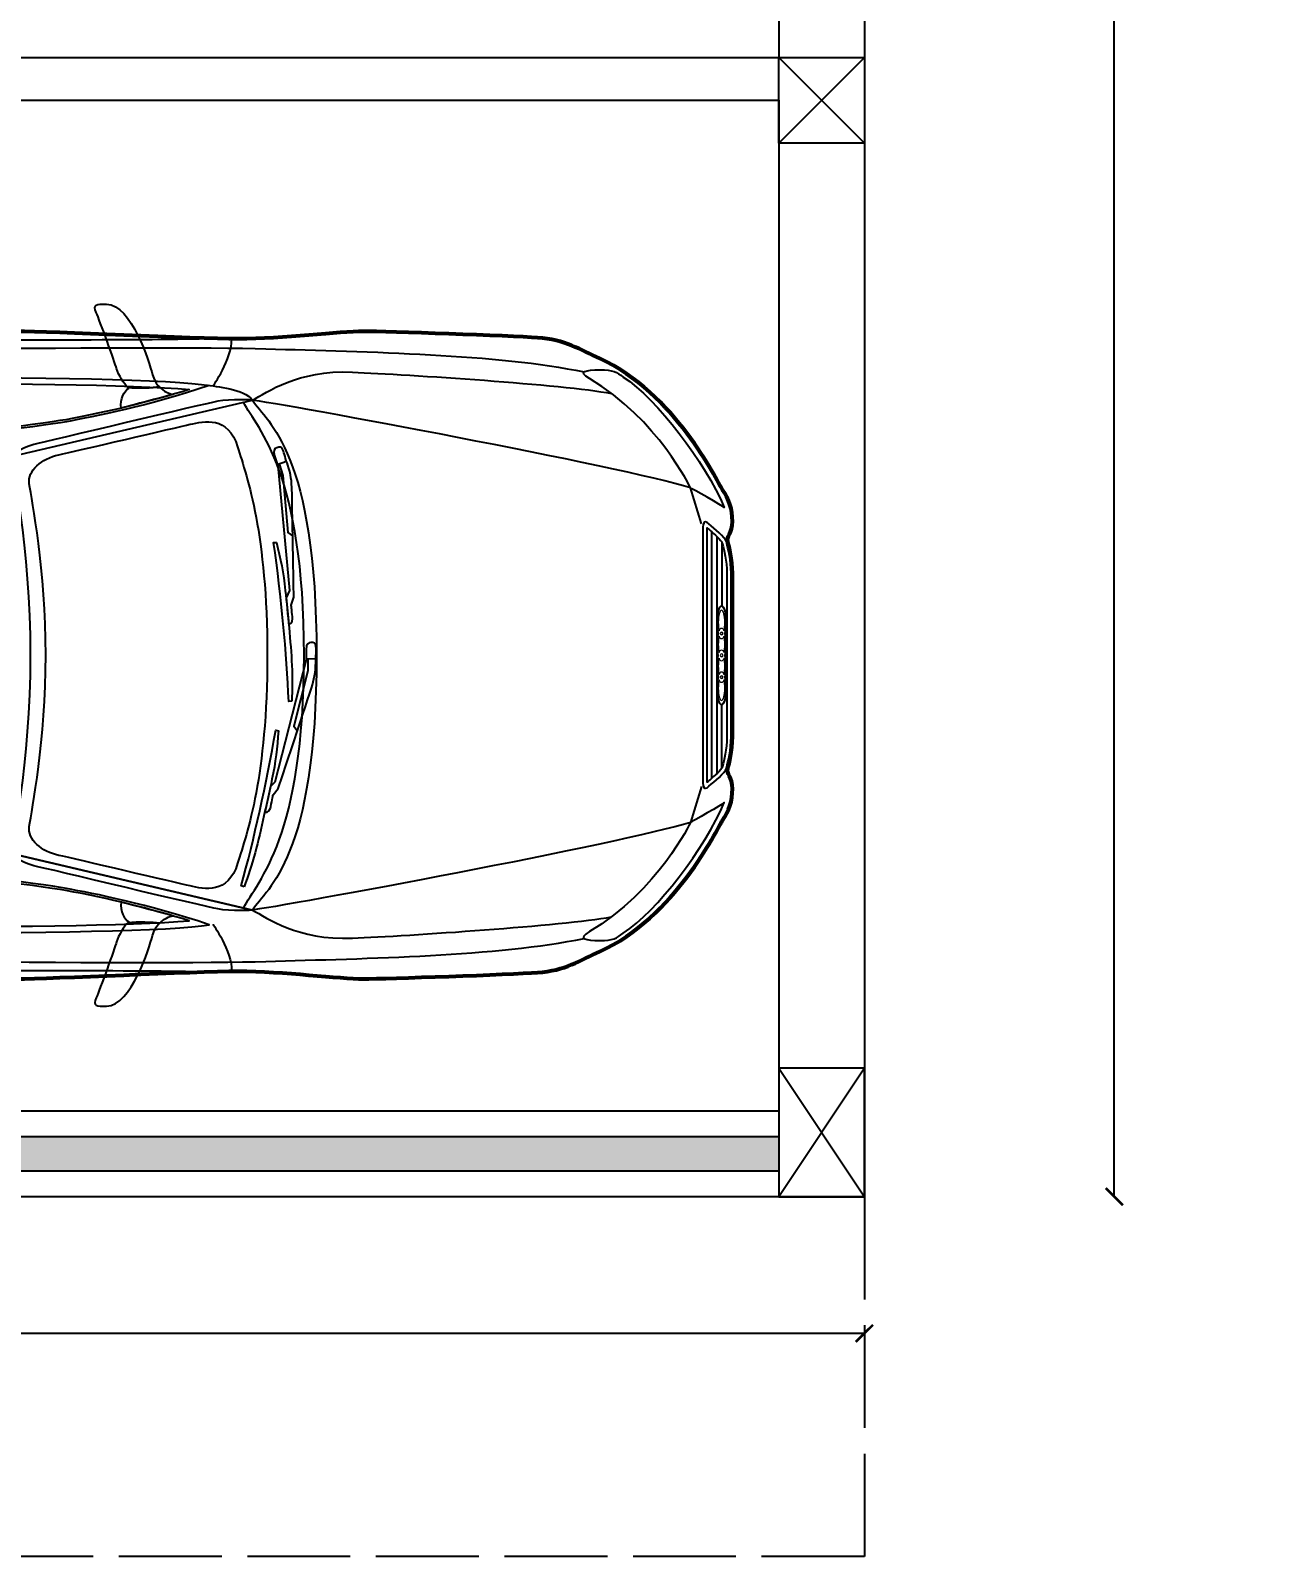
# Model space of a CAD drawing. Header units: inches. Extents: x -19338 to 10560, y -12 to 4973.
# Drawn here: x 773 to 917.5, y 246.9 to 425 of the extents above; entities that cross this region are included whole.
import ezdxf

# ---------------------------------------------------------------- set-up
doc = ezdxf.new("R2010")
doc.units = ezdxf.units.IN
doc.header["$MEASUREMENT"] = 0
doc.linetypes.add('ACAD_ISO02W100', pattern=[15, 12, -3])
doc.layers.add('C', color=141, linetype='Continuous')
doc.layers.add('C1', color=10, linetype='Continuous')
doc.layers.add('Dot Line', color=210, linetype='ACAD_ISO02W100', plot=False)
doc.styles.get("Standard").update_dxf_attribs({"font": 'arial.ttf'})
doc.dimstyles.get("Standard").update_dxf_attribs({"dimtxt": 8, "dimasz": 2, "dimexe": 0.18, "dimexo": 0.0625, "dimgap": 0.09, "dimtad": 0, "dimtih": 1, "dimtoh": 1, "dimdsep": 46, "dimlunit": 3, "dimtxsty": 'Standard', "dimblk": 'ARCHTICK', "dimcen": 0.09, "dimse1": 1, "dimse2": 1, "dimclrd": 2, "dimadec": 0, "dimazin": 0, "dimtfac": 1, "dimtofl": 0, "dimtmove": 0, "dimatfit": 3, "dimfxl": 1, "dimtolj": 1, "dimtzin": 0, "dimarcsym": 0})

# ---------------------------------------------------------------- blocks, each defined once
blk = doc.blocks.new('_ArchTick')
at = {"color": 0, "linetype": 'ByBlock', "const_width": 0.15}
blk.add_lwpolyline([(-0.5, -0.5), (0.5, 0.5)], dxfattribs=at)
blk = doc.blocks.new('*D2')
at = {"color": 2, "lineweight": -2, "transparency": 16777216}
for p, q in [((498.26, 272.9), (677.39, 272.9)), ((870.26, 272.9), (691.14, 272.9))]:
    blk.add_line(p, q, dxfattribs=at)
at = {"layer": 'Defpoints', "color": 0, "transparency": 16777216}
for p in [(498.26, 288.86), (870.26, 288.86), (870.26, 272.9)]:
    blk.add_point(p, dxfattribs=at)
at = {"color": 2, "lineweight": -2, "transparency": 16777216, "xscale": 2, "yscale": 2, "zscale": 2, "rotation": 180}
blk.add_blockref('_ArchTick', (498.26, 272.9), dxfattribs=at)
at = {"color": 2, "lineweight": -2, "transparency": 16777216, "xscale": 2, "yscale": 2, "zscale": 2}
blk.add_blockref('_ArchTick', (870.26, 272.9), dxfattribs=at)
at = {"color": 0, "transparency": 16777216, "insert": (684.26, 272.9), "char_height": 8, "attachment_point": 5}
blk.add_mtext("\\A1;31'", dxfattribs=at)
blk = doc.blocks.new('*D5')
at = {"color": 2, "lineweight": -2, "transparency": 16777216}
for p, q in [((899.41, 898.86), (899.41, 598.03)), ((899.41, 288.86), (899.41, 589.68))]:
    blk.add_line(p, q, dxfattribs=at)
at = {"layer": 'Defpoints', "color": 0, "transparency": 16777216}
for p in [(870.26, 898.86), (870.26, 288.86), (899.41, 288.86)]:
    blk.add_point(p, dxfattribs=at)
at = {"color": 2, "lineweight": -2, "transparency": 16777216, "xscale": 2, "yscale": 2, "zscale": 2}
for p, rotation in [((899.41, 898.86), 90), ((899.41, 288.86), 270)]:
    blk.add_blockref('_ArchTick', p, dxfattribs=dict(at, rotation=rotation))
at = {"color": 0, "transparency": 16777216, "insert": (899.41, 593.86), "char_height": 8, "attachment_point": 5}
blk.add_mtext('\\A1;50\'-10"', dxfattribs=at)
blk = doc.blocks.new('A$C0B5925C7')
at = {"lineweight": 25}
for points, knots in [([(2.9938, 1.7731), (2.9854, 1.7819), (2.9782, 1.7934), (2.9742, 1.808), (2.9742, 1.808), (2.9645, 1.8444), (2.9131, 2.0083), (2.8428, 2.0102), (2.8428, 2.0102), (2.8129, 2.0102), (2.8025, 2.0096), (2.8129, 1.9862), (2.8129, 1.9862), (2.8233, 1.9628), (2.8656, 1.8451), (2.8714, 1.8255), (2.8714, 1.8255), (2.8768, 1.8076), (2.8926, 1.781), (2.9032, 1.7713), (2.9032, 1.7713), (2.9322, 1.769), (2.9744, 1.7694), (2.9938, 1.7731)], [0, 0, 0, 0, 0.166667, 0.166667, 0.166667, 0.166667, 0.333333, 0.333333, 0.333333, 0.333333, 0.5, 0.5, 0.5, 0.5, 0.666667, 0.666667, 0.666667, 0.666667, 0.833333, 0.833333, 0.833333, 0.833333, 1, 1, 1, 1]), ([(0.3845, 1.7931), (0.5553, 1.8273), (0.9012, 1.8636), (1.2614, 1.8698), (1.2614, 1.8698), (1.6217, 1.876), (3.0067, 1.8915), (3.2986, 1.8822), (3.2986, 1.8822), (3.5906, 1.8729), (3.9588, 1.8677), (4.2095, 1.816)], [0, 0, 0, 0, 0.333333, 0.333333, 0.333333, 0.333333, 0.666667, 0.666667, 0.666667, 0.666667, 1, 1, 1, 1]), ([(1.1717, 1.7605), (1.1433, 1.7569), (1.1175, 1.7393), (1.1717, 1.7205), (1.1717, 1.7205), (1.2259, 1.7017), (1.3365, 1.6711), (1.3836, 1.6616), (1.3836, 1.6616), (1.4307, 1.6522), (1.5861, 1.624), (1.6638, 1.6193), (1.6638, 1.6193), (1.7415, 1.6146), (2.1395, 1.6193), (2.2337, 1.6193), (2.2337, 1.6193), (2.3278, 1.6193), (2.6504, 1.6593), (2.7281, 1.6734), (2.7281, 1.6734), (2.8058, 1.6875), (2.9612, 1.7181), (3.1363, 1.7771), (3.1363, 1.7771), (2.9424, 1.8123), (1.5414, 1.8076), (1.1717, 1.7605)], [0, 0, 0, 0, 0.142857, 0.142857, 0.142857, 0.142857, 0.285714, 0.285714, 0.285714, 0.285714, 0.428571, 0.428571, 0.428571, 0.428571, 0.571429, 0.571429, 0.571429, 0.571429, 0.714286, 0.714286, 0.714286, 0.714286, 0.857143, 0.857143, 0.857143, 0.857143, 1, 1, 1, 1]), ([(1.1732, 1.7426), (1.1732, 1.7426), (1.1732, 1.7426), (1.1732, 1.7426), (1.1732, 1.7426), (1.1628, 1.7413), (1.1568, 1.7385), (1.1539, 1.7364), (1.1539, 1.7364), (1.1564, 1.7342), (1.1621, 1.7305), (1.1756, 1.7258), (1.1756, 1.7258), (1.2284, 1.7075), (1.3385, 1.6769), (1.386, 1.6674), (1.386, 1.6674), (1.4428, 1.6561), (1.5919, 1.6297), (1.6645, 1.6253), (1.6645, 1.6253), (1.7214, 1.6218), (1.9536, 1.6235), (2.1072, 1.6246), (2.1072, 1.6246), (2.1072, 1.6246), (2.2337, 1.6253), (2.2337, 1.6253), (2.2337, 1.6253), (2.3276, 1.6253), (2.6517, 1.6657), (2.726, 1.6792), (2.726, 1.6792), (2.8502, 1.7018), (2.9685, 1.7311), (3.0794, 1.7657), (3.0794, 1.7657), (2.7581, 1.7934), (1.5158, 1.7862), (1.1732, 1.7426)], [0, 0, 0, 0, 0.1, 0.1, 0.1, 0.1, 0.2, 0.2, 0.2, 0.2, 0.3, 0.3, 0.3, 0.3, 0.4, 0.4, 0.4, 0.4, 0.5, 0.5, 0.5, 0.5, 0.6, 0.6, 0.6, 0.6, 0.7, 0.7, 0.7, 0.7, 0.8, 0.8, 0.8, 0.8, 0.9, 0.9, 0.9, 0.9, 1, 1, 1, 1]), ([(3.2603, 1.7355), (3.3026, 1.7567), (3.3871, 1.8223), (3.5468, 1.8153), (3.5468, 1.8153), (3.7065, 1.8083), (4.147, 1.78), (4.2872, 1.7545)], [0, 0, 0, 0, 0.5, 0.5, 0.5, 0.5, 1, 1, 1, 1]), ([(4.2543, 1.822), (4.2139, 1.822), (4.1894, 1.8174), (4.2245, 1.7967), (4.2245, 1.7967), (4.4212, 1.6805), (4.5136, 1.4839), (4.5136, 1.4839), (4.5136, 1.4839), (4.5136, 1.4839), (4.6091, 1.4307), (4.6104, 1.4273), (4.6104, 1.4273), (4.5555, 1.557), (4.4172, 1.7392), (4.3213, 1.8012), (4.3213, 1.8012), (4.302, 1.8161), (4.2923, 1.822), (4.2543, 1.822)], [0, 0, 0, 0, 0.2, 0.2, 0.2, 0.2, 0.4, 0.4, 0.4, 0.4, 0.6, 0.6, 0.6, 0.6, 0.8, 0.8, 0.8, 0.8, 1, 1, 1, 1]), ([(2.9938, 1.7731), (2.9744, 1.7694), (2.9322, 1.769), (2.9032, 1.7713), (2.9032, 1.7713), (2.9041, 1.7705), (2.9051, 1.7695), (2.9059, 1.769), (2.9059, 1.769), (2.8949, 1.7638), (2.8803, 1.737), (2.8843, 1.7123), (2.8843, 1.7123), (2.8978, 1.7156), (3.0326, 1.7516), (3.0326, 1.7516), (3.0326, 1.7516), (3.0214, 1.753), (3.0063, 1.76), (2.9938, 1.7731)], [0, 0, 0, 0, 0.2, 0.2, 0.2, 0.2, 0.4, 0.4, 0.4, 0.4, 0.6, 0.6, 0.6, 0.6, 0.8, 0.8, 0.8, 0.8, 1, 1, 1, 1]), ([(3.2603, 1.7355), (3.2603, 1.7355), (2.5695, 1.5733), (2.5695, 1.5733), (2.5695, 1.5733), (2.5695, 1.5733), (2.5946, 1.5987), (2.634, 1.6079), (2.634, 1.6079), (2.6734, 1.6172), (3.1237, 1.7248), (3.1608, 1.7317), (3.1608, 1.7317), (3.1978, 1.7387), (3.2603, 1.7355), (3.2603, 1.7355)], [0, 0, 0, 0, 0.25, 0.25, 0.25, 0.25, 0.5, 0.5, 0.5, 0.5, 0.75, 0.75, 0.75, 0.75, 1, 1, 1, 1]), ([(2.6251, 1.0051), (2.6251, 0.6975), (2.5695, 0.4369), (2.5695, 0.4369), (2.5695, 0.4369), (2.5695, 0.4369), (3.2603, 0.2747), (3.2603, 0.2747), (3.2603, 0.2747), (3.302, 0.3396), (3.4434, 0.4241), (3.4434, 1.0051), (3.4434, 1.0051), (3.4434, 1.5861), (3.302, 1.6706), (3.2603, 1.7355), (3.2603, 1.7355), (3.2603, 1.7355), (2.5695, 1.5733), (2.5695, 1.5733), (2.5695, 1.5733), (2.5695, 1.5733), (2.6251, 1.3127), (2.6251, 1.0051)], [0, 0, 0, 0, 0.166667, 0.166667, 0.166667, 0.166667, 0.333333, 0.333333, 0.333333, 0.333333, 0.5, 0.5, 0.5, 0.5, 0.666667, 0.666667, 0.666667, 0.666667, 0.833333, 0.833333, 0.833333, 0.833333, 1, 1, 1, 1]), ([(3.2342, 0.2809), (3.2762, 0.3599), (3.4077, 0.4819), (3.4077, 1.0051), (3.4077, 1.0051), (3.4077, 1.5283), (3.2762, 1.6504), (3.2342, 1.7294)], [0, 0, 0, 0, 0.5, 0.5, 0.5, 0.5, 1, 1, 1, 1]), ([(2.6686, 1.0051), (2.6686, 0.761), (2.6285, 0.5611), (2.6215, 0.5149), (2.6215, 0.5149), (2.6158, 0.4771), (2.6567, 0.4422), (2.7056, 0.4317), (2.7056, 0.4317), (2.7546, 0.4211), (3.0404, 0.3536), (3.0814, 0.3444), (3.0814, 0.3444), (3.1225, 0.3351), (3.19, 0.3192), (3.2177, 0.4092), (3.2177, 0.4092), (3.2455, 0.4991), (3.3024, 0.6581), (3.3024, 1.0051), (3.3024, 1.0051), (3.3024, 1.3522), (3.2455, 1.5111), (3.2177, 1.6011), (3.2177, 1.6011), (3.19, 1.691), (3.1225, 1.6751), (3.0814, 1.6659), (3.0814, 1.6659), (3.0404, 1.6566), (2.7546, 1.5892), (2.7056, 1.5786), (2.7056, 1.5786), (2.6567, 1.568), (2.6158, 1.5331), (2.6215, 1.4954), (2.6215, 1.4954), (2.6285, 1.4491), (2.6686, 1.2493), (2.6686, 1.0051)], [0, 0, 0, 0, 0.1, 0.1, 0.1, 0.1, 0.2, 0.2, 0.2, 0.2, 0.3, 0.3, 0.3, 0.3, 0.4, 0.4, 0.4, 0.4, 0.5, 0.5, 0.5, 0.5, 0.6, 0.6, 0.6, 0.6, 0.7, 0.7, 0.7, 0.7, 0.8, 0.8, 0.8, 0.8, 0.9, 0.9, 0.9, 0.9, 1, 1, 1, 1]), ([(3.361, 1.5493), (3.3701, 1.5234), (3.3724, 1.5021), (3.3732, 1.4762), (3.3732, 1.4762), (3.3732, 1.4572), (3.3785, 1.1707), (3.3785, 1.1707), (3.3785, 1.1707), (3.3785, 1.1707), (3.3709, 1.1486), (3.3709, 1.1486), (3.3709, 1.1486), (3.3709, 1.1486), (3.3739, 1.1235), (3.3747, 1.1098), (3.3747, 1.1098), (3.3762, 1.0961), (3.364, 1.0938), (3.364, 1.0938), (3.364, 1.0938), (3.364, 1.0938), (3.3564, 1.1692), (3.3564, 1.1692), (3.3564, 1.1692), (3.3564, 1.1692), (3.3663, 1.1898), (3.3663, 1.1898), (3.3663, 1.1898), (3.3663, 1.1898), (3.3328, 1.5478), (3.3328, 1.5478), (3.3328, 1.5478), (3.3328, 1.5478), (3.329, 1.5585), (3.3236, 1.5752), (3.3236, 1.5752), (3.3183, 1.5912), (3.3229, 1.5966), (3.3297, 1.5988), (3.3297, 1.5988), (3.3373, 1.6011), (3.3435, 1.6027), (3.3472, 1.5928), (3.3472, 1.5928), (3.3503, 1.5829), (3.3556, 1.5661), (3.361, 1.5493)], [0, 0, 0, 0, 0.083333, 0.083333, 0.083333, 0.083333, 0.166667, 0.166667, 0.166667, 0.166667, 0.25, 0.25, 0.25, 0.25, 0.333333, 0.333333, 0.333333, 0.333333, 0.416667, 0.416667, 0.416667, 0.416667, 0.5, 0.5, 0.5, 0.5, 0.583333, 0.583333, 0.583333, 0.583333, 0.666667, 0.666667, 0.666667, 0.666667, 0.75, 0.75, 0.75, 0.75, 0.833333, 0.833333, 0.833333, 0.833333, 0.916667, 0.916667, 0.916667, 0.916667, 1, 1, 1, 1]), ([(3.3366, 1.5524), (3.3366, 1.5524), (3.3472, 1.5196), (3.3472, 1.5196), (3.3472, 1.5196), (3.3472, 1.5196), (3.3617, 1.3558), (3.3617, 1.3558), (3.3617, 1.3558), (3.3617, 1.3558), (3.3747, 1.3467), (3.3747, 1.3467)], [0, 0, 0, 0, 0.333333, 0.333333, 0.333333, 0.333333, 0.666667, 0.666667, 0.666667, 0.666667, 1, 1, 1, 1]), ([(4.6297, 1.0013), (4.6297, 1.0013), (4.6297, 0.7709), (4.6297, 0.7709), (4.6297, 0.7709), (4.6297, 0.7339), (4.6212, 0.7004), (4.6172, 0.6842), (4.6172, 0.6842), (4.6172, 0.6842), (4.6164, 0.6812), (4.6164, 0.6812), (4.6164, 0.6812), (4.6117, 0.6665), (4.5822, 0.6438), (4.5663, 0.6295), (4.5663, 0.6295), (4.5505, 0.6151), (4.5489, 0.6295), (4.5489, 0.6552), (4.5489, 0.6552), (4.5489, 0.6809), (4.5489, 1.0051), (4.5489, 1.0051), (4.5489, 1.0051), (4.5489, 1.0051), (4.5489, 1.3294), (4.5489, 1.3551), (4.5489, 1.3551), (4.5489, 1.3808), (4.5505, 1.3951), (4.5663, 1.3808), (4.5663, 1.3808), (4.5822, 1.3664), (4.6117, 1.3437), (4.6164, 1.3291), (4.6164, 1.3291), (4.6164, 1.3291), (4.6172, 1.326), (4.6172, 1.326), (4.6172, 1.326), (4.6212, 1.3099), (4.6297, 1.2763), (4.6297, 1.2394), (4.6297, 1.2394), (4.6297, 1.2394), (4.6297, 1.0089), (4.6297, 1.0089), (4.6297, 1.0089), (4.6297, 1.0089), (4.6297, 1.0013), (4.6297, 1.0013)], [0, 0, 0, 0, 0.076923, 0.076923, 0.076923, 0.076923, 0.153846, 0.153846, 0.153846, 0.153846, 0.230769, 0.230769, 0.230769, 0.230769, 0.307692, 0.307692, 0.307692, 0.307692, 0.384615, 0.384615, 0.384615, 0.384615, 0.461538, 0.461538, 0.461538, 0.461538, 0.538462, 0.538462, 0.538462, 0.538462, 0.615385, 0.615385, 0.615385, 0.615385, 0.692308, 0.692308, 0.692308, 0.692308, 0.769231, 0.769231, 0.769231, 0.769231, 0.846154, 0.846154, 0.846154, 0.846154, 0.923077, 0.923077, 0.923077, 0.923077, 1, 1, 1, 1]), ([(4.561, 1.3551), (4.561, 1.3551), (4.561, 1.3551), (4.561, 1.3551), (4.561, 1.3551), (4.561, 1.3551), (4.561, 0.6552), (4.561, 0.6552), (4.561, 0.6552), (4.561, 0.6493), (4.5611, 0.6447), (4.5613, 0.641), (4.5613, 0.641), (4.5646, 0.6439), (4.5696, 0.6482), (4.5696, 0.6482), (4.5696, 0.6482), (4.5818, 0.6588), (4.6022, 0.6763), (4.6049, 0.6848), (4.6049, 0.6848), (4.6049, 0.6848), (4.6055, 0.6872), (4.6055, 0.6872), (4.6055, 0.6872), (4.6095, 0.7029), (4.6177, 0.7354), (4.6177, 0.7709), (4.6177, 0.7709), (4.6177, 0.7709), (4.6178, 1.2394), (4.6178, 1.2394), (4.6178, 1.2394), (4.6178, 1.2748), (4.6095, 1.3074), (4.6055, 1.323), (4.6055, 1.323), (4.6055, 1.323), (4.6047, 1.3261), (4.6047, 1.3261), (4.6047, 1.3261), (4.6023, 1.3339), (4.5818, 1.3515), (4.5696, 1.362), (4.5696, 1.362), (4.5696, 1.362), (4.5646, 1.3664), (4.5613, 1.3692), (4.5613, 1.3692), (4.5611, 1.3655), (4.561, 1.361), (4.561, 1.3551)], [0, 0, 0, 0, 0.076923, 0.076923, 0.076923, 0.076923, 0.153846, 0.153846, 0.153846, 0.153846, 0.230769, 0.230769, 0.230769, 0.230769, 0.307692, 0.307692, 0.307692, 0.307692, 0.384615, 0.384615, 0.384615, 0.384615, 0.461538, 0.461538, 0.461538, 0.461538, 0.538462, 0.538462, 0.538462, 0.538462, 0.615385, 0.615385, 0.615385, 0.615385, 0.692308, 0.692308, 0.692308, 0.692308, 0.769231, 0.769231, 0.769231, 0.769231, 0.846154, 0.846154, 0.846154, 0.846154, 0.923077, 0.923077, 0.923077, 0.923077, 1, 1, 1, 1]), ([(3.3724, 0.8729), (3.377, 0.9384), (3.3716, 1.01), (3.3648, 1.0839), (3.3648, 1.0839), (3.361, 1.1197), (3.3579, 1.1555), (3.3541, 1.1905), (3.3541, 1.1905), (3.3495, 1.24), (3.3396, 1.2819), (3.329, 1.3276), (3.329, 1.3276), (3.329, 1.3276), (3.3206, 1.3276), (3.3206, 1.3276), (3.3206, 1.3276), (3.3427, 1.1722), (3.3579, 1.0107), (3.364, 0.8721), (3.364, 0.8721), (3.364, 0.8721), (3.3724, 0.8729), (3.3724, 0.8729)], [0, 0, 0, 0, 0.166667, 0.166667, 0.166667, 0.166667, 0.333333, 0.333333, 0.333333, 0.333333, 0.5, 0.5, 0.5, 0.5, 0.666667, 0.666667, 0.666667, 0.666667, 0.833333, 0.833333, 0.833333, 0.833333, 1, 1, 1, 1]), ([(3.441, 0.9841), (3.441, 0.9559), (3.4364, 0.9353), (3.4288, 0.9109), (3.4288, 0.9109), (3.4235, 0.8927), (3.3335, 0.623), (3.3335, 0.623), (3.3335, 0.623), (3.3335, 0.623), (3.319, 0.6047), (3.319, 0.6047), (3.319, 0.6047), (3.319, 0.6047), (3.3145, 0.5803), (3.3114, 0.5666), (3.3114, 0.5666), (3.3076, 0.5529), (3.2954, 0.5544), (3.2954, 0.5544), (3.2954, 0.5544), (3.2954, 0.5544), (3.3122, 0.6291), (3.3122, 0.6291), (3.3122, 0.6291), (3.3122, 0.6291), (3.3244, 0.6413), (3.3244, 0.6413), (3.3244, 0.6413), (3.3244, 0.6413), (3.4136, 0.9917), (3.4136, 0.9917), (3.4136, 0.9917), (3.4136, 0.9917), (3.4136, 1.0031), (3.4136, 1.0206), (3.4136, 1.0206), (3.4143, 1.0382), (3.4204, 1.0412), (3.4273, 1.0412), (3.4273, 1.0412), (3.4349, 1.0412), (3.4418, 1.0404), (3.4418, 1.0298), (3.4418, 1.0298), (3.4425, 1.0191), (3.4418, 1.0016), (3.441, 0.9841)], [0, 0, 0, 0, 0.083333, 0.083333, 0.083333, 0.083333, 0.166667, 0.166667, 0.166667, 0.166667, 0.25, 0.25, 0.25, 0.25, 0.333333, 0.333333, 0.333333, 0.333333, 0.416667, 0.416667, 0.416667, 0.416667, 0.5, 0.5, 0.5, 0.5, 0.583333, 0.583333, 0.583333, 0.583333, 0.666667, 0.666667, 0.666667, 0.666667, 0.75, 0.75, 0.75, 0.75, 0.833333, 0.833333, 0.833333, 0.833333, 0.916667, 0.916667, 0.916667, 0.916667, 1, 1, 1, 1]), ([(3.4189, 0.9955), (3.4189, 0.9955), (3.4181, 0.9605), (3.4181, 0.9605), (3.4181, 0.9605), (3.4181, 0.9605), (3.3785, 0.802), (3.3785, 0.802), (3.3785, 0.802), (3.3785, 0.802), (3.3884, 0.7891), (3.3884, 0.7891)], [0, 0, 0, 0, 0.333333, 0.333333, 0.333333, 0.333333, 0.666667, 0.666667, 0.666667, 0.666667, 1, 1, 1, 1]), ([(3.236, 0.3419), (3.2596, 0.4028), (3.2771, 0.4722), (3.2931, 0.5453), (3.2931, 0.5453), (3.3007, 0.5803), (3.3091, 0.6154), (3.316, 0.6497), (3.316, 0.6497), (3.3267, 0.6976), (3.3305, 0.7411), (3.3343, 0.7883), (3.3343, 0.7883), (3.3343, 0.7883), (3.3267, 0.7906), (3.3267, 0.7906), (3.3267, 0.7906), (3.3, 0.6359), (3.2649, 0.4782), (3.2276, 0.3442), (3.2276, 0.3442), (3.2276, 0.3442), (3.236, 0.3419), (3.236, 0.3419)], [0, 0, 0, 0, 0.166667, 0.166667, 0.166667, 0.166667, 0.333333, 0.333333, 0.333333, 0.333333, 0.5, 0.5, 0.5, 0.5, 0.666667, 0.666667, 0.666667, 0.666667, 0.833333, 0.833333, 0.833333, 0.833333, 1, 1, 1, 1]), ([(4.2543, 0.1882), (4.2139, 0.1882), (4.1894, 0.1928), (4.2245, 0.2135), (4.2245, 0.2135), (4.4212, 0.3297), (4.5136, 0.5263), (4.5136, 0.5263), (4.5136, 0.5263), (4.5136, 0.5263), (4.6091, 0.5796), (4.6104, 0.5829), (4.6104, 0.5829), (4.5555, 0.4532), (4.4172, 0.271), (4.3213, 0.2091), (4.3213, 0.2091), (4.302, 0.1942), (4.2923, 0.1882), (4.2543, 0.1882)], [0, 0, 0, 0, 0.2, 0.2, 0.2, 0.2, 0.4, 0.4, 0.4, 0.4, 0.6, 0.6, 0.6, 0.6, 0.8, 0.8, 0.8, 0.8, 1, 1, 1, 1]), ([(3.2603, 0.2747), (3.2603, 0.2747), (2.5695, 0.4369), (2.5695, 0.4369), (2.5695, 0.4369), (2.5695, 0.4369), (2.5946, 0.4116), (2.634, 0.4023), (2.634, 0.4023), (2.6734, 0.393), (3.1237, 0.2854), (3.1608, 0.2785), (3.1608, 0.2785), (3.1978, 0.2715), (3.2603, 0.2747), (3.2603, 0.2747)], [0, 0, 0, 0, 0.25, 0.25, 0.25, 0.25, 0.5, 0.5, 0.5, 0.5, 0.75, 0.75, 0.75, 0.75, 1, 1, 1, 1]), ([(1.1717, 0.2497), (1.1433, 0.2534), (1.1175, 0.2709), (1.1717, 0.2898), (1.1717, 0.2898), (1.2259, 0.3086), (1.3365, 0.3392), (1.3836, 0.3486), (1.3836, 0.3486), (1.4307, 0.358), (1.5861, 0.3863), (1.6638, 0.391), (1.6638, 0.391), (1.7415, 0.3957), (2.1395, 0.391), (2.2337, 0.391), (2.2337, 0.391), (2.3278, 0.391), (2.6504, 0.3509), (2.7281, 0.3368), (2.7281, 0.3368), (2.8058, 0.3227), (2.9612, 0.2921), (3.1363, 0.2332), (3.1363, 0.2332), (2.9424, 0.198), (1.5414, 0.2027), (1.1717, 0.2497)], [0, 0, 0, 0, 0.142857, 0.142857, 0.142857, 0.142857, 0.285714, 0.285714, 0.285714, 0.285714, 0.428571, 0.428571, 0.428571, 0.428571, 0.571429, 0.571429, 0.571429, 0.571429, 0.714286, 0.714286, 0.714286, 0.714286, 0.857143, 0.857143, 0.857143, 0.857143, 1, 1, 1, 1]), ([(1.1732, 0.2676), (1.1732, 0.2676), (1.1732, 0.2676), (1.1732, 0.2676), (1.1732, 0.2676), (1.1628, 0.269), (1.1568, 0.2718), (1.1539, 0.2738), (1.1539, 0.2738), (1.1564, 0.276), (1.1621, 0.2797), (1.1756, 0.2844), (1.1756, 0.2844), (1.2284, 0.3028), (1.3385, 0.3333), (1.386, 0.3428), (1.386, 0.3428), (1.4428, 0.3542), (1.5919, 0.3806), (1.6645, 0.385), (1.6645, 0.385), (1.7214, 0.3884), (1.9536, 0.3868), (2.1072, 0.3857), (2.1072, 0.3857), (2.1072, 0.3857), (2.2337, 0.385), (2.2337, 0.385), (2.2337, 0.385), (2.3276, 0.385), (2.6517, 0.3445), (2.726, 0.331), (2.726, 0.331), (2.8502, 0.3084), (2.9685, 0.2792), (3.0794, 0.2445), (3.0794, 0.2445), (2.7581, 0.2169), (1.5158, 0.224), (1.1732, 0.2676)], [0, 0, 0, 0, 0.1, 0.1, 0.1, 0.1, 0.2, 0.2, 0.2, 0.2, 0.3, 0.3, 0.3, 0.3, 0.4, 0.4, 0.4, 0.4, 0.5, 0.5, 0.5, 0.5, 0.6, 0.6, 0.6, 0.6, 0.7, 0.7, 0.7, 0.7, 0.8, 0.8, 0.8, 0.8, 0.9, 0.9, 0.9, 0.9, 1, 1, 1, 1]), ([(2.9938, 0.2371), (2.9744, 0.2409), (2.9322, 0.2412), (2.9032, 0.2389), (2.9032, 0.2389), (2.9041, 0.2398), (2.9051, 0.2407), (2.9059, 0.2413), (2.9059, 0.2413), (2.8949, 0.2465), (2.8803, 0.2733), (2.8843, 0.2979), (2.8843, 0.2979), (2.8978, 0.2947), (3.0326, 0.2587), (3.0326, 0.2587), (3.0326, 0.2587), (3.0214, 0.2572), (3.0063, 0.2502), (2.9938, 0.2371)], [0, 0, 0, 0, 0.2, 0.2, 0.2, 0.2, 0.4, 0.4, 0.4, 0.4, 0.6, 0.6, 0.6, 0.6, 0.8, 0.8, 0.8, 0.8, 1, 1, 1, 1]), ([(3.2603, 0.2747), (3.3026, 0.2536), (3.3871, 0.1879), (3.5468, 0.1949), (3.5468, 0.1949), (3.7065, 0.2019), (4.147, 0.2303), (4.2872, 0.2557)], [0, 0, 0, 0, 0.5, 0.5, 0.5, 0.5, 1, 1, 1, 1]), ([(2.9938, 0.2371), (2.9854, 0.2283), (2.9782, 0.2169), (2.9742, 0.2023), (2.9742, 0.2023), (2.9645, 0.1658), (2.9131, 0.002), (2.8428, 0), (2.8428, 0), (2.8129, 0), (2.8025, 0.0006), (2.8129, 0.0241), (2.8129, 0.0241), (2.8233, 0.0475), (2.8656, 0.1652), (2.8714, 0.1847), (2.8714, 0.1847), (2.8768, 0.2027), (2.8926, 0.2292), (2.9032, 0.2389), (2.9032, 0.2389), (2.9322, 0.2412), (2.9744, 0.2409), (2.9938, 0.2371)], [0, 0, 0, 0, 0.166667, 0.166667, 0.166667, 0.166667, 0.333333, 0.333333, 0.333333, 0.333333, 0.5, 0.5, 0.5, 0.5, 0.666667, 0.666667, 0.666667, 0.666667, 0.833333, 0.833333, 0.833333, 0.833333, 1, 1, 1, 1]), ([(0.3845, 0.2171), (0.5553, 0.183), (0.9012, 0.1466), (1.2614, 0.1404), (1.2614, 0.1404), (1.6217, 0.1342), (3.0067, 0.1187), (3.2986, 0.128), (3.2986, 0.128), (3.5906, 0.1373), (3.9588, 0.1425), (4.2095, 0.1942)], [0, 0, 0, 0, 0.333333, 0.333333, 0.333333, 0.333333, 0.666667, 0.666667, 0.666667, 0.666667, 1, 1, 1, 1])]:
    blk.add_open_spline(points, degree=3, knots=knots, dxfattribs=at)
at = {"lineweight": 53}
blk.add_open_spline([(0, 1.0051), (0.0074, 1.6846), (0.2359, 1.7833), (0.3865, 1.825), (0.3865, 1.825), (0.4753, 1.8522), (0.5461, 1.8739), (0.5824, 1.8848), (0.5824, 1.8848), (0.6186, 1.8957), (0.7293, 1.9192), (0.8218, 1.9211), (0.8218, 1.9211), (0.9143, 1.9229), (1.4659, 1.9319), (1.6181, 1.9319), (1.6181, 1.9319), (1.7704, 1.9319), (2.4835, 1.9319), (2.585, 1.9319), (2.585, 1.9319), (2.6864, 1.9319), (3.0911, 1.9102), (3.2199, 1.9102), (3.2199, 1.9102), (3.3487, 1.9102), (3.5102, 1.9319), (3.5772, 1.9319), (3.5772, 1.9319), (3.6442, 1.9319), (3.998, 1.9193), (4.076, 1.9138), (4.076, 1.9138), (4.1541, 1.9084), (4.1983, 1.8792), (4.2538, 1.854), (4.2538, 1.854), (4.4697, 1.7561), (4.5876, 1.5059), (4.6057, 1.4787), (4.6057, 1.4787), (4.6239, 1.4515), (4.6337, 1.4226), (4.6337, 1.3881), (4.6337, 1.3881), (4.6337, 1.3535), (4.6166, 1.3445), (4.6202, 1.33), (4.6202, 1.33), (4.6239, 1.3155), (4.6337, 1.2794), (4.6337, 1.2394), (4.6337, 1.2394), (4.6337, 1.1994), (4.6337, 1.0051), (4.6337, 1.0051), (4.6337, 1.0051), (4.6337, 1.0051), (4.6337, 0.8109), (4.6337, 0.7709), (4.6337, 0.7709), (4.6337, 0.7308), (4.6239, 0.6947), (4.6202, 0.6802), (4.6202, 0.6802), (4.6166, 0.6657), (4.6337, 0.6568), (4.6337, 0.6222), (4.6337, 0.6222), (4.6337, 0.5876), (4.6239, 0.5587), (4.6057, 0.5315), (4.6057, 0.5315), (4.5876, 0.5043), (4.4697, 0.2542), (4.2538, 0.1563), (4.2538, 0.1563), (4.1983, 0.1311), (4.154, 0.1019), (4.076, 0.0964), (4.076, 0.0964), (3.998, 0.091), (3.6442, 0.0784), (3.5772, 0.0784), (3.5772, 0.0784), (3.5102, 0.0784), (3.3487, 0.1001), (3.2199, 0.1001), (3.2199, 0.1001), (3.0911, 0.1001), (2.6864, 0.0784), (2.585, 0.0784), (2.585, 0.0784), (2.4835, 0.0784), (1.7704, 0.0784), (1.6181, 0.0784), (1.6181, 0.0784), (1.4659, 0.0784), (0.9143, 0.0874), (0.8218, 0.0892), (0.8218, 0.0892), (0.7293, 0.091), (0.6186, 0.1145), (0.5824, 0.1254), (0.5824, 0.1254), (0.5461, 0.1363), (0.4753, 0.1581), (0.3865, 0.1853), (0.3865, 0.1853), (0.2359, 0.2269), (0.0074, 0.3256), (0, 1.0051)], degree=3, knots=[0, 0, 0, 0, 0.035714, 0.035714, 0.035714, 0.035714, 0.071429, 0.071429, 0.071429, 0.071429, 0.107143, 0.107143, 0.107143, 0.107143, 0.142857, 0.142857, 0.142857, 0.142857, 0.178571, 0.178571, 0.178571, 0.178571, 0.214286, 0.214286, 0.214286, 0.214286, 0.25, 0.25, 0.25, 0.25, 0.285714, 0.285714, 0.285714, 0.285714, 0.321429, 0.321429, 0.321429, 0.321429, 0.357143, 0.357143, 0.357143, 0.357143, 0.392857, 0.392857, 0.392857, 0.392857, 0.428571, 0.428571, 0.428571, 0.428571, 0.464286, 0.464286, 0.464286, 0.464286, 0.5, 0.5, 0.5, 0.5, 0.535714, 0.535714, 0.535714, 0.535714, 0.571429, 0.571429, 0.571429, 0.571429, 0.607143, 0.607143, 0.607143, 0.607143, 0.642857, 0.642857, 0.642857, 0.642857, 0.678571, 0.678571, 0.678571, 0.678571, 0.714286, 0.714286, 0.714286, 0.714286, 0.75, 0.75, 0.75, 0.75, 0.785714, 0.785714, 0.785714, 0.785714, 0.821429, 0.821429, 0.821429, 0.821429, 0.857143, 0.857143, 0.857143, 0.857143, 0.892857, 0.892857, 0.892857, 0.892857, 0.928571, 0.928571, 0.928571, 0.928571, 0.964286, 0.964286, 0.964286, 0.964286, 1, 1, 1, 1], dxfattribs=at)
at = {"lineweight": 25}
for points in [[(2.1344, 1.9094), (2.5554, 1.907), (2.974, 1.9073), (3.1425, 1.9116)], [(3.1473, 1.7758), (3.1473, 1.7758), (3.201, 1.8519), (3.201, 1.9103)], [(3.1251, 1.7783), (3.1569, 1.7748), (3.2359, 1.7673), (3.2603, 1.7355)], [(4.5136, 1.4839), (4.3231, 1.5438), (3.3474, 1.7252), (3.2521, 1.7358)], [(3.3312, 1.5509), (3.3312, 1.5509), (3.3579, 1.56), (3.3579, 1.56)], [(4.5452, 1.381), (4.5452, 1.381), (4.5136, 1.4839), (4.5136, 1.4839)], [(4.5741, 1.3581), (4.5741, 1.3581), (4.5741, 0.6529), (4.5741, 0.6529)], [(4.589, 1.3448), (4.589, 1.3448), (4.589, 0.6675), (4.589, 0.6675)], [(4.6032, 1.3291), (4.6032, 1.3291), (4.6032, 1.1458), (4.6032, 1.1458)], [(3.4136, 0.9955), (3.4136, 0.9955), (3.4418, 0.9947), (3.4418, 0.9947)], [(4.6032, 0.6812), (4.6032, 0.6812), (4.6032, 0.8644), (4.6032, 0.8644)], [(4.5452, 0.6292), (4.5452, 0.6292), (4.5136, 0.5263), (4.5136, 0.5263)], [(4.5136, 0.5263), (4.3231, 0.4665), (3.3474, 0.285), (3.2521, 0.2744)], [(3.1473, 0.2345), (3.1473, 0.2345), (3.201, 0.1584), (3.201, 0.0999)], [(2.1344, 0.1009), (2.5554, 0.1032), (2.974, 0.1029), (3.1425, 0.0987)]]:
    blk.add_open_spline(points, degree=3, dxfattribs=at)
for points, knots in [([(4.2543, 1.822), (4.2139, 1.822), (4.1894, 1.8174), (4.2245, 1.7967), (4.2245, 1.7967), (4.4212, 1.6805), (4.5136, 1.4839), (4.5136, 1.4839), (4.5136, 1.4839), (4.5136, 1.4839), (4.6091, 1.4307), (4.6104, 1.4273), (4.6104, 1.4273), (4.5555, 1.557), (4.4172, 1.7392), (4.3213, 1.8012), (4.3213, 1.8012), (4.302, 1.8161), (4.2923, 1.822), (4.2543, 1.822)], [0, 0, 0, 0, 0.2, 0.2, 0.2, 0.2, 0.4, 0.4, 0.4, 0.4, 0.6, 0.6, 0.6, 0.6, 0.8, 0.8, 0.8, 0.8, 1, 1, 1, 1]), ([(3.2603, 1.7355), (3.2603, 1.7355), (2.5695, 1.5733), (2.5695, 1.5733), (2.5695, 1.5733), (2.5695, 1.5733), (2.5946, 1.5987), (2.634, 1.6079), (2.634, 1.6079), (2.6734, 1.6172), (3.1237, 1.7248), (3.1608, 1.7317), (3.1608, 1.7317), (3.1978, 1.7387), (3.2603, 1.7355), (3.2603, 1.7355)], [0, 0, 0, 0, 0.25, 0.25, 0.25, 0.25, 0.5, 0.5, 0.5, 0.5, 0.75, 0.75, 0.75, 0.75, 1, 1, 1, 1]), ([(2.6251, 1.0051), (2.6251, 0.6975), (2.5695, 0.4369), (2.5695, 0.4369), (2.5695, 0.4369), (2.5695, 0.4369), (3.2603, 0.2747), (3.2603, 0.2747), (3.2603, 0.2747), (3.302, 0.3396), (3.4434, 0.4241), (3.4434, 1.0051), (3.4434, 1.0051), (3.4434, 1.5861), (3.302, 1.6706), (3.2603, 1.7355), (3.2603, 1.7355), (3.2603, 1.7355), (2.5695, 1.5733), (2.5695, 1.5733), (2.5695, 1.5733), (2.5695, 1.5733), (2.6251, 1.3127), (2.6251, 1.0051)], [0, 0, 0, 0, 0.166667, 0.166667, 0.166667, 0.166667, 0.333333, 0.333333, 0.333333, 0.333333, 0.5, 0.5, 0.5, 0.5, 0.666667, 0.666667, 0.666667, 0.666667, 0.833333, 0.833333, 0.833333, 0.833333, 1, 1, 1, 1]), ([(3.361, 1.5493), (3.3701, 1.5234), (3.3724, 1.5021), (3.3732, 1.4762), (3.3732, 1.4762), (3.3732, 1.4572), (3.3785, 1.1707), (3.3785, 1.1707), (3.3785, 1.1707), (3.3785, 1.1707), (3.3709, 1.1486), (3.3709, 1.1486), (3.3709, 1.1486), (3.3709, 1.1486), (3.3739, 1.1235), (3.3747, 1.1098), (3.3747, 1.1098), (3.3762, 1.0961), (3.364, 1.0938), (3.364, 1.0938), (3.364, 1.0938), (3.364, 1.0938), (3.3564, 1.1692), (3.3564, 1.1692), (3.3564, 1.1692), (3.3564, 1.1692), (3.3663, 1.1898), (3.3663, 1.1898), (3.3663, 1.1898), (3.3663, 1.1898), (3.3328, 1.5478), (3.3328, 1.5478), (3.3328, 1.5478), (3.3328, 1.5478), (3.329, 1.5585), (3.3236, 1.5752), (3.3236, 1.5752), (3.3183, 1.5912), (3.3229, 1.5966), (3.3297, 1.5988), (3.3297, 1.5988), (3.3373, 1.6011), (3.3435, 1.6027), (3.3472, 1.5928), (3.3472, 1.5928), (3.3503, 1.5829), (3.3556, 1.5661), (3.361, 1.5493)], [0, 0, 0, 0, 0.083333, 0.083333, 0.083333, 0.083333, 0.166667, 0.166667, 0.166667, 0.166667, 0.25, 0.25, 0.25, 0.25, 0.333333, 0.333333, 0.333333, 0.333333, 0.416667, 0.416667, 0.416667, 0.416667, 0.5, 0.5, 0.5, 0.5, 0.583333, 0.583333, 0.583333, 0.583333, 0.666667, 0.666667, 0.666667, 0.666667, 0.75, 0.75, 0.75, 0.75, 0.833333, 0.833333, 0.833333, 0.833333, 0.916667, 0.916667, 0.916667, 0.916667, 1, 1, 1, 1]), ([(4.5902, 1.0986), (4.5902, 1.0864), (4.5914, 1.0757), (4.5935, 1.0674), (4.5935, 1.0674), (4.5914, 1.059), (4.5902, 1.0475), (4.5902, 1.0353), (4.5902, 1.0353), (4.5902, 1.0232), (4.5914, 1.0125), (4.5933, 1.0041), (4.5933, 1.0041), (4.5914, 0.9965), (4.5902, 0.9851), (4.5902, 0.9736), (4.5902, 0.9736), (4.5902, 0.9615), (4.5914, 0.95), (4.5935, 0.9416), (4.5935, 0.9416), (4.5914, 0.9333), (4.5902, 0.9226), (4.5902, 0.9104), (4.5902, 0.9104), (4.5902, 0.8845), (4.5957, 0.8632), (4.6027, 0.8632), (4.6027, 0.8632), (4.6095, 0.8632), (4.6152, 0.8845), (4.6152, 0.9104), (4.6152, 0.9104), (4.6152, 0.9226), (4.6138, 0.9333), (4.6119, 0.9416), (4.6119, 0.9416), (4.6138, 0.95), (4.6152, 0.9615), (4.6152, 0.9736), (4.6152, 0.9736), (4.6152, 0.9851), (4.614, 0.9965), (4.6119, 1.0041), (4.6119, 1.0041), (4.614, 1.0125), (4.6152, 1.0232), (4.6152, 1.0353), (4.6152, 1.0353), (4.6152, 1.0489), (4.6128, 1.0636), (4.6119, 1.0674), (4.6119, 1.0674), (4.6138, 1.0757), (4.6152, 1.0864), (4.6152, 1.0986), (4.6152, 1.0986), (4.6152, 1.1245), (4.6095, 1.1458), (4.6027, 1.1458), (4.6027, 1.1458), (4.5957, 1.1458), (4.5902, 1.1245), (4.5902, 1.0986)], [0, 0, 0, 0, 0.0625, 0.0625, 0.0625, 0.0625, 0.125, 0.125, 0.125, 0.125, 0.1875, 0.1875, 0.1875, 0.1875, 0.25, 0.25, 0.25, 0.25, 0.3125, 0.3125, 0.3125, 0.3125, 0.375, 0.375, 0.375, 0.375, 0.4375, 0.4375, 0.4375, 0.4375, 0.5, 0.5, 0.5, 0.5, 0.5625, 0.5625, 0.5625, 0.5625, 0.625, 0.625, 0.625, 0.625, 0.6875, 0.6875, 0.6875, 0.6875, 0.75, 0.75, 0.75, 0.75, 0.8125, 0.8125, 0.8125, 0.8125, 0.875, 0.875, 0.875, 0.875, 0.9375, 0.9375, 0.9375, 0.9375, 1, 1, 1, 1]), ([(4.2543, 0.1882), (4.2139, 0.1882), (4.1894, 0.1928), (4.2245, 0.2135), (4.2245, 0.2135), (4.4212, 0.3297), (4.5136, 0.5263), (4.5136, 0.5263), (4.5136, 0.5263), (4.5136, 0.5263), (4.6091, 0.5796), (4.6104, 0.5829), (4.6104, 0.5829), (4.5555, 0.4532), (4.4172, 0.271), (4.3213, 0.2091), (4.3213, 0.2091), (4.302, 0.1942), (4.2923, 0.1882), (4.2543, 0.1882)], [0, 0, 0, 0, 0.2, 0.2, 0.2, 0.2, 0.4, 0.4, 0.4, 0.4, 0.6, 0.6, 0.6, 0.6, 0.8, 0.8, 0.8, 0.8, 1, 1, 1, 1])]:
    blk.add_open_spline(points, degree=3, knots=knots)
at = {"lineweight": 18}
for points, knots in [([(4.5902, 1.0986), (4.5902, 1.0864), (4.5914, 1.0757), (4.5935, 1.0674), (4.5935, 1.0674), (4.5914, 1.059), (4.5902, 1.0475), (4.5902, 1.0353), (4.5902, 1.0353), (4.5902, 1.0232), (4.5914, 1.0125), (4.5933, 1.0041), (4.5933, 1.0041), (4.5914, 0.9965), (4.5902, 0.9851), (4.5902, 0.9736), (4.5902, 0.9736), (4.5902, 0.9615), (4.5914, 0.95), (4.5935, 0.9416), (4.5935, 0.9416), (4.5914, 0.9333), (4.5902, 0.9226), (4.5902, 0.9104), (4.5902, 0.9104), (4.5902, 0.8845), (4.5957, 0.8632), (4.6027, 0.8632), (4.6027, 0.8632), (4.6095, 0.8632), (4.6152, 0.8845), (4.6152, 0.9104), (4.6152, 0.9104), (4.6152, 0.9226), (4.6138, 0.9333), (4.6119, 0.9416), (4.6119, 0.9416), (4.6138, 0.95), (4.6152, 0.9615), (4.6152, 0.9736), (4.6152, 0.9736), (4.6152, 0.9851), (4.614, 0.9965), (4.6119, 1.0041), (4.6119, 1.0041), (4.614, 1.0125), (4.6152, 1.0232), (4.6152, 1.0353), (4.6152, 1.0353), (4.6152, 1.0489), (4.6128, 1.0636), (4.6119, 1.0674), (4.6119, 1.0674), (4.6138, 1.0757), (4.6152, 1.0864), (4.6152, 1.0986), (4.6152, 1.0986), (4.6152, 1.1245), (4.6095, 1.1458), (4.6027, 1.1458), (4.6027, 1.1458), (4.5957, 1.1458), (4.5902, 1.1245), (4.5902, 1.0986)], [0, 0, 0, 0, 0.0625, 0.0625, 0.0625, 0.0625, 0.125, 0.125, 0.125, 0.125, 0.1875, 0.1875, 0.1875, 0.1875, 0.25, 0.25, 0.25, 0.25, 0.3125, 0.3125, 0.3125, 0.3125, 0.375, 0.375, 0.375, 0.375, 0.4375, 0.4375, 0.4375, 0.4375, 0.5, 0.5, 0.5, 0.5, 0.5625, 0.5625, 0.5625, 0.5625, 0.625, 0.625, 0.625, 0.625, 0.6875, 0.6875, 0.6875, 0.6875, 0.75, 0.75, 0.75, 0.75, 0.8125, 0.8125, 0.8125, 0.8125, 0.875, 0.875, 0.875, 0.875, 0.9375, 0.9375, 0.9375, 0.9375, 1, 1, 1, 1]), ([(4.6119, 1.0986), (4.6119, 1.0894), (4.6111, 1.0811), (4.6095, 1.075), (4.6095, 1.075), (4.6074, 1.0795), (4.6052, 1.0826), (4.6027, 1.0826), (4.6027, 1.0826), (4.6, 1.0826), (4.5978, 1.0795), (4.5957, 1.075), (4.5957, 1.075), (4.5943, 1.0811), (4.5933, 1.0894), (4.5933, 1.0986), (4.5933, 1.0986), (4.5933, 1.1184), (4.5974, 1.1336), (4.6027, 1.1336), (4.6027, 1.1336), (4.6078, 1.1336), (4.6119, 1.1184), (4.6119, 1.0986)], [0, 0, 0, 0, 0.166667, 0.166667, 0.166667, 0.166667, 0.333333, 0.333333, 0.333333, 0.333333, 0.5, 0.5, 0.5, 0.5, 0.666667, 0.666667, 0.666667, 0.666667, 0.833333, 0.833333, 0.833333, 0.833333, 1, 1, 1, 1]), ([(4.6097, 1.0125), (4.6076, 1.0171), (4.6052, 1.0201), (4.6027, 1.0201), (4.6027, 1.0201), (4.6, 1.0201), (4.5976, 1.0171), (4.5955, 1.0125), (4.5955, 1.0125), (4.5941, 1.0186), (4.5933, 1.0262), (4.5933, 1.0353), (4.5933, 1.0353), (4.5933, 1.0445), (4.5943, 1.0529), (4.5957, 1.059), (4.5957, 1.059), (4.5978, 1.0544), (4.6, 1.0513), (4.6027, 1.0513), (4.6027, 1.0513), (4.6052, 1.0513), (4.6074, 1.0544), (4.6095, 1.059), (4.6095, 1.059), (4.6111, 1.0529), (4.6119, 1.0445), (4.6119, 1.0353), (4.6119, 1.0353), (4.6119, 1.0262), (4.6111, 1.0186), (4.6097, 1.0125)], [0, 0, 0, 0, 0.125, 0.125, 0.125, 0.125, 0.25, 0.25, 0.25, 0.25, 0.375, 0.375, 0.375, 0.375, 0.5, 0.5, 0.5, 0.5, 0.625, 0.625, 0.625, 0.625, 0.75, 0.75, 0.75, 0.75, 0.875, 0.875, 0.875, 0.875, 1, 1, 1, 1]), ([(4.6027, 1.0635), (4.6011, 1.0635), (4.5998, 1.0651), (4.5986, 1.0674), (4.5986, 1.0674), (4.5998, 1.0696), (4.6011, 1.0704), (4.6027, 1.0704), (4.6027, 1.0704), (4.6041, 1.0704), (4.6056, 1.0696), (4.6068, 1.0674), (4.6068, 1.0674), (4.6056, 1.0651), (4.6041, 1.0635), (4.6027, 1.0635)], [0, 0, 0, 0, 0.25, 0.25, 0.25, 0.25, 0.5, 0.5, 0.5, 0.5, 0.75, 0.75, 0.75, 0.75, 1, 1, 1, 1]), ([(4.6027, 1.0003), (4.6011, 1.0003), (4.5996, 1.0018), (4.5982, 1.0041), (4.5982, 1.0041), (4.5996, 1.0072), (4.6011, 1.0087), (4.6027, 1.0087), (4.6027, 1.0087), (4.6041, 1.0087), (4.6058, 1.0072), (4.607, 1.0041), (4.607, 1.0041), (4.6058, 1.0018), (4.6041, 1.0003), (4.6027, 1.0003)], [0, 0, 0, 0, 0.25, 0.25, 0.25, 0.25, 0.5, 0.5, 0.5, 0.5, 0.75, 0.75, 0.75, 0.75, 1, 1, 1, 1]), ([(4.6095, 0.9493), (4.6074, 0.9546), (4.6052, 0.9576), (4.6027, 0.9576), (4.6027, 0.9576), (4.6, 0.9576), (4.5978, 0.9546), (4.5957, 0.9493), (4.5957, 0.9493), (4.5943, 0.9561), (4.5933, 0.9645), (4.5933, 0.9736), (4.5933, 0.9736), (4.5933, 0.982), (4.5941, 0.9904), (4.5955, 0.9965), (4.5955, 0.9965), (4.5976, 0.9912), (4.6, 0.9881), (4.6027, 0.9881), (4.6027, 0.9881), (4.6052, 0.9881), (4.6076, 0.9912), (4.6097, 0.9965), (4.6097, 0.9965), (4.6111, 0.9904), (4.6119, 0.982), (4.6119, 0.9736), (4.6119, 0.9736), (4.6119, 0.9645), (4.6111, 0.9561), (4.6095, 0.9493)], [0, 0, 0, 0, 0.125, 0.125, 0.125, 0.125, 0.25, 0.25, 0.25, 0.25, 0.375, 0.375, 0.375, 0.375, 0.5, 0.5, 0.5, 0.5, 0.625, 0.625, 0.625, 0.625, 0.75, 0.75, 0.75, 0.75, 0.875, 0.875, 0.875, 0.875, 1, 1, 1, 1]), ([(4.6027, 0.8754), (4.5974, 0.8754), (4.5933, 0.8906), (4.5933, 0.9104), (4.5933, 0.9104), (4.5933, 0.9196), (4.5943, 0.9279), (4.5957, 0.934), (4.5957, 0.934), (4.5978, 0.9295), (4.6, 0.9264), (4.6027, 0.9264), (4.6027, 0.9264), (4.6052, 0.9264), (4.6074, 0.9295), (4.6095, 0.934), (4.6095, 0.934), (4.6111, 0.9279), (4.6119, 0.9196), (4.6119, 0.9104), (4.6119, 0.9104), (4.6119, 0.8906), (4.6078, 0.8754), (4.6027, 0.8754)], [0, 0, 0, 0, 0.166667, 0.166667, 0.166667, 0.166667, 0.333333, 0.333333, 0.333333, 0.333333, 0.5, 0.5, 0.5, 0.5, 0.666667, 0.666667, 0.666667, 0.666667, 0.833333, 0.833333, 0.833333, 0.833333, 1, 1, 1, 1]), ([(4.6027, 0.9378), (4.6011, 0.9378), (4.5998, 0.9394), (4.5986, 0.9416), (4.5986, 0.9416), (4.5998, 0.9439), (4.6011, 0.9455), (4.6027, 0.9455), (4.6027, 0.9455), (4.6041, 0.9455), (4.6056, 0.9439), (4.6068, 0.9416), (4.6068, 0.9416), (4.6056, 0.9394), (4.6041, 0.9378), (4.6027, 0.9378)], [0, 0, 0, 0, 0.25, 0.25, 0.25, 0.25, 0.5, 0.5, 0.5, 0.5, 0.75, 0.75, 0.75, 0.75, 1, 1, 1, 1])]:
    blk.add_open_spline(points, degree=3, knots=knots, dxfattribs=at)

msp = doc.modelspace()

# ---------------------------------------------------------------- hatches: boundary and pattern name
at = {"true_color": 0xf8991e}
h = msp.add_hatch(dxfattribs=at)
h.set_pattern_fill('FLEX', color=30, scale=2)
h.paths.add_polyline_path([(860.263, 295.855), (644.263, 295.855), (644.263, 291.855), (860.263, 291.855)])

# ---------------------------------------------------------------- linework, layer by layer
for p, q in [((870.263, 922.855), (870.263, 288.855)), ((860.263, 565.855), (860.263, 421.855)), ((704.263, 421.855), (860.263, 421.855)), ((709.263, 416.855), (860.263, 416.855)), ((860.263, 416.855), (860.263, 298.855)), ((860.263, 298.855), (644.263, 298.855)), ((860.263, 298.855), (860.263, 288.855)), ((860.263, 295.855), (644.263, 295.855)), ((860.263, 291.855), (644.263, 291.855)), ((870.263, 288.855), (634.263, 288.855))]:
    msp.add_line(p, q)
at = {"layer": 'C'}
for p, q in [((870.263, 303.855), (860.263, 288.855)), ((860.263, 303.855), (870.263, 288.855))]:
    msp.add_line(p, q, dxfattribs=at)
msp.add_lwpolyline([(860.263, 288.855), (870.263, 288.855), (870.263, 303.855), (860.263, 303.855)], close=True, dxfattribs=at)
at = {"layer": 'C1'}
for p, q in [((860.263, 421.855), (870.263, 411.855)), ((870.263, 421.855), (860.263, 411.855))]:
    msp.add_line(p, q, dxfattribs=at)
msp.add_lwpolyline([(870.263, 411.855), (860.263, 411.855), (860.263, 421.855), (870.263, 421.855)], close=True, dxfattribs=at)
at = {"layer": 'Dot Line'}
msp.add_lwpolyline([(870.263, 288.855), (870.263, 246.855), (480.263, 246.855), (480.263, 922.855), (870.263, 922.855)], dxfattribs=at)

# ---------------------------------------------------------------- block references
at = {"xscale": 40.77544532315189, "yscale": 40.77544532315189, "zscale": 40.77544532315189}
msp.add_blockref('A$C0B5925C7', (665.916, 311.096), dxfattribs=at)

# ---------------------------------------------------------------- dimensions: what is measured, and where the dimension line sits
dim = msp.add_linear_dim(base=(899.412, 288.855), p1=(870.263, 898.855), p2=(870.263, 288.855), angle=90, dimstyle='Standard')
dim.commit()
dim.dimension.update_dxf_attribs({"geometry": '*D5', "text_midpoint": (899.412, 593.855)})
dim = msp.add_linear_dim(base=(870.263, 272.897), p1=(498.263, 288.855), p2=(870.263, 288.855), dimstyle='Standard')
dim.commit()
dim.dimension.update_dxf_attribs({"geometry": '*D2', "text_midpoint": (684.263, 272.897)})

doc.saveas('drawing.dxf')
